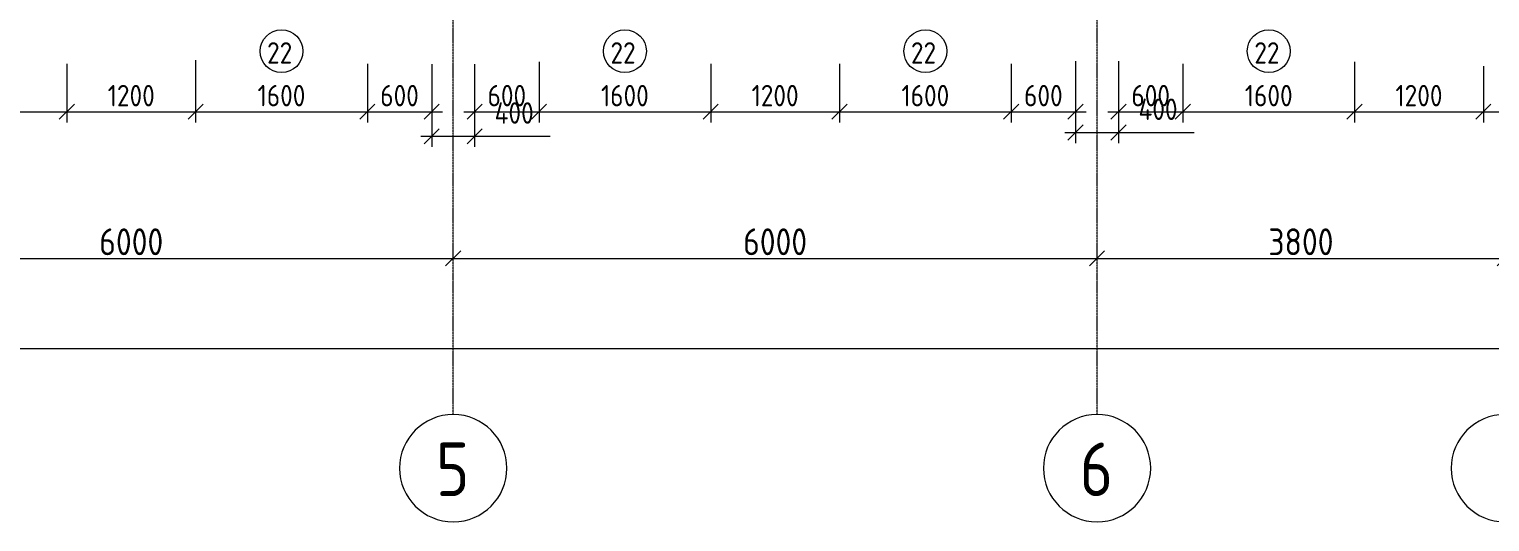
# Model space of a CAD drawing. Header units: millimetres. Extents: x -60946 to 138510, y -262288 to 24501.
# Drawn here: x -1142 to 12469, y -210602 to -206008 of the extents above; entities that cross this region are included whole.
import ezdxf

# ---------------------------------------------------------------- set-up
doc = ezdxf.new("R2010")
doc.units = ezdxf.units.MM
doc.linetypes.add('ADSK_Линия сетки', pattern=[25, 20, -2.5, 0, -2.5])
for name, color, linetype, lineweight in [('Марки окон', 7, 'Continuous', 20), ('Оси', 7, 'Continuous', 9), ('Размеры', 7, 'Continuous', 9)]:
    doc.layers.add(name, color=color, linetype=linetype, lineweight=lineweight)
doc.styles.add('GOST Common', font='', dxfattribs={"width": 0.9, "height": 500})
doc.styles.add('GOST Common_2', font='', dxfattribs={"width": 0.9, "height": 250})
doc.styles.add('GOST Common_3', font='', dxfattribs={"width": 0.9, "height": 200})
doc.styles.get('GOST Common').set_extended_font_data('GOST Common')
doc.styles.get('GOST Common_2').set_extended_font_data('GOST Common')
doc.styles.get('GOST Common_3').set_extended_font_data('GOST Common')
doc.dimstyles.new('ADSK_Основной_2_0', dxfattribs={"dimscale": 304.8, "dimtxt": 201.142999, "dimasz": 0.463911, "dimexe": 0.328084, "dimexo": 0.328084, "dimgap": 0.164042, "dimtad": 1, "dimdec": 3, "dimrnd": 0.001, "dimdsep": 46, "dimtxsty": 'GOST Common_3', "dimblk1": 'OBLIQUE', "dimblk2": 'OBLIQUE', "dimsah": 1, "dimcen": 0.09, "dimdle": 0.328084, "dimazin": 2, "dimtfac": 1, "dimtdec": 4, "dimtix": 1, "dimtmove": 0, "dimatfit": 3, "dimfxl": 1, "dimtvp": 1, "dimtolj": 1, "dimtzin": 0, "dimlwd": 20, "dimlwe": 20, "dimarcsym": 2})
doc.dimstyles.new('ADSK_Основной_2_0_1', dxfattribs={"dimscale": 304.8, "dimtxt": 201.142999, "dimasz": 0.463911, "dimexe": 0.328084, "dimexo": 0.328084, "dimgap": 0.164042, "dimtad": 1, "dimdec": 3, "dimrnd": 0.001, "dimdsep": 46, "dimtxsty": 'GOST Common_3', "dimblk1": 'OBLIQUE', "dimblk2": 'OBLIQUE', "dimsah": 1, "dimcen": 0.09, "dimdle": 0.328084, "dimazin": 2, "dimtfac": 1, "dimtdec": 4, "dimtix": 1, "dimtmove": 1, "dimatfit": 3, "dimfxl": 1, "dimtvp": 1, "dimtolj": 1, "dimtzin": 0, "dimlwd": 20, "dimlwe": 20, "dimarcsym": 2})
doc.dimstyles.new('ADSK_Основной_2_5_мм', dxfattribs={"dimscale": 304.8, "dimtxt": 251.428749, "dimasz": 0.463911, "dimexe": 0.492126, "dimexo": 0.984252, "dimgap": 0.098425, "dimtad": 1, "dimrnd": 0.01, "dimdsep": 46, "dimtxsty": 'GOST Common_2', "dimblk1": 'OBLIQUE', "dimblk2": 'OBLIQUE', "dimsah": 1, "dimcen": 0.09, "dimdle": 0.492126, "dimazin": 2, "dimtfac": 1, "dimtdec": 4, "dimtix": 1, "dimtmove": 0, "dimatfit": 3, "dimfxl": 1, "dimtvp": 1, "dimtolj": 1, "dimtzin": 0, "dimlwd": 20, "dimlwe": 20, "dimarcsym": 2})

# ---------------------------------------------------------------- blocks, each defined once
blk = doc.blocks.new('Ось сетки - Круг_Ø10 мм-8259-Кладочный план 4-го этажа')
at = {"layer": 'Оси', "lineweight": 20}
for start, end in [(360, 180), (180, 360)]:
    blk.add_arc((0, 0), 5, start, end, dxfattribs=at)
blk = doc.blocks.new('_Oblique')
at = {"color": 0, "linetype": 'ByBlock', "lineweight": -2}
blk.add_line((-0.5, -0.5), (0.5, 0.5), dxfattribs=at)
blk = doc.blocks.new('*D5848')
at = {"layer": 'Defpoints', "color": 0, "transparency": 16777216}
for p in [(-3191, -208046), (2809, -208046), (2809, -208146)]:
    blk.add_point(p, dxfattribs=at)
at = {"layer": 'Размеры', "color": 0, "lineweight": 20, "transparency": 16777216}
for p, q in [((-3341, -208146), (2959, -208146)), ((-3191, -208346), (-3191, -208296)), ((2809, -208346), (2809, -208296))]:
    blk.add_line(p, q, dxfattribs=at)
at = {"layer": 'Размеры', "color": 0, "lineweight": 20, "transparency": 16777216, "xscale": 141.4, "yscale": 141.4, "zscale": 141.4, "rotation": 180}
blk.add_blockref('_Oblique', (-3191, -208146), dxfattribs=at)
at = {"layer": 'Размеры', "color": 0, "lineweight": 20, "transparency": 16777216, "xscale": 141.4, "yscale": 141.4, "zscale": 141.4}
blk.add_blockref('_Oblique', (2809, -208146), dxfattribs=at)
at = {"layer": 'Размеры', "color": 0, "lineweight": 9, "transparency": 16777216, "insert": (-191, -207991), "char_height": 250, "width": 756.84, "attachment_point": 5, "style": 'GOST Common_2'}
blk.add_mtext('\\A1;6000', dxfattribs=at)
blk = doc.blocks.new('*D5849')
at = {"layer": 'Defpoints', "color": 0, "transparency": 16777216}
for p in [(2809, -208046), (8809, -208046), (8809, -208146)]:
    blk.add_point(p, dxfattribs=at)
at = {"layer": 'Размеры', "color": 0, "lineweight": 20, "transparency": 16777216}
for p, q in [((2659, -208146), (8959, -208146)), ((2809, -208346), (2809, -208296)), ((8809, -208346), (8809, -208296))]:
    blk.add_line(p, q, dxfattribs=at)
at = {"layer": 'Размеры', "color": 0, "lineweight": 20, "transparency": 16777216, "xscale": 141.4, "yscale": 141.4, "zscale": 141.4, "rotation": 180}
blk.add_blockref('_Oblique', (2809, -208146), dxfattribs=at)
at = {"layer": 'Размеры', "color": 0, "lineweight": 20, "transparency": 16777216, "xscale": 141.4, "yscale": 141.4, "zscale": 141.4}
blk.add_blockref('_Oblique', (8809, -208146), dxfattribs=at)
at = {"layer": 'Размеры', "color": 0, "lineweight": 9, "transparency": 16777216, "insert": (5809, -207991), "char_height": 250, "width": 756.84, "attachment_point": 5, "style": 'GOST Common_2'}
blk.add_mtext('\\A1;6000', dxfattribs=at)
blk = doc.blocks.new('*D5850')
at = {"layer": 'Defpoints', "color": 0, "transparency": 16777216}
for p in [(8809, -208046), (12609, -208046), (12609, -208146)]:
    blk.add_point(p, dxfattribs=at)
at = {"layer": 'Размеры', "color": 0, "lineweight": 20, "transparency": 16777216}
for p, q in [((8659, -208146), (12759, -208146)), ((8809, -208346), (8809, -208296)), ((12609, -208346), (12609, -208296))]:
    blk.add_line(p, q, dxfattribs=at)
at = {"layer": 'Размеры', "color": 0, "lineweight": 20, "transparency": 16777216, "xscale": 141.4, "yscale": 141.4, "zscale": 141.4, "rotation": 180}
blk.add_blockref('_Oblique', (8809, -208146), dxfattribs=at)
at = {"layer": 'Размеры', "color": 0, "lineweight": 20, "transparency": 16777216, "xscale": 141.4, "yscale": 141.4, "zscale": 141.4}
blk.add_blockref('_Oblique', (12609, -208146), dxfattribs=at)
at = {"layer": 'Размеры', "color": 0, "lineweight": 9, "transparency": 16777216, "insert": (10709, -207991), "char_height": 250, "width": 756.84, "attachment_point": 5, "style": 'GOST Common_2'}
blk.add_mtext('\\A1;3800', dxfattribs=at)
blk = doc.blocks.new('*D5851')
at = {"layer": 'Defpoints', "color": 0, "transparency": 16777216}
for p in [(12609, -208046), (14809, -208046), (14809, -208146)]:
    blk.add_point(p, dxfattribs=at)
at = {"layer": 'Размеры', "color": 0, "lineweight": 20, "transparency": 16777216}
for p, q in [((12459, -208146), (14959, -208146)), ((12609, -208346), (12609, -208296)), ((14809, -208346), (14809, -208296))]:
    blk.add_line(p, q, dxfattribs=at)
at = {"layer": 'Размеры', "color": 0, "lineweight": 20, "transparency": 16777216, "xscale": 141.4, "yscale": 141.4, "zscale": 141.4, "rotation": 180}
blk.add_blockref('_Oblique', (12609, -208146), dxfattribs=at)
at = {"layer": 'Размеры', "color": 0, "lineweight": 20, "transparency": 16777216, "xscale": 141.4, "yscale": 141.4, "zscale": 141.4}
blk.add_blockref('_Oblique', (14809, -208146), dxfattribs=at)
at = {"layer": 'Размеры', "color": 0, "lineweight": 9, "transparency": 16777216, "insert": (13709, -207991), "char_height": 250, "width": 756.84, "attachment_point": 5, "style": 'GOST Common_2'}
blk.add_mtext('\\A1;2200', dxfattribs=at)
blk = doc.blocks.new('*D5869')
at = {"layer": 'Defpoints', "color": 0, "transparency": 16777216}
for p in [(-19591, -208886), (61609, -208886), (61609, -208986)]:
    blk.add_point(p, dxfattribs=at)
at = {"layer": 'Размеры', "color": 0, "lineweight": 20, "transparency": 16777216}
for p, q in [((-19741, -208986), (61759, -208986)), ((-19591, -209186), (-19591, -209136)), ((61609, -209186), (61609, -209136))]:
    blk.add_line(p, q, dxfattribs=at)
at = {"layer": 'Размеры', "color": 0, "lineweight": 20, "transparency": 16777216, "xscale": 141.4, "yscale": 141.4, "zscale": 141.4, "rotation": 180}
blk.add_blockref('_Oblique', (-19591, -208986), dxfattribs=at)
at = {"layer": 'Размеры', "color": 0, "lineweight": 20, "transparency": 16777216, "xscale": 141.4, "yscale": 141.4, "zscale": 141.4}
blk.add_blockref('_Oblique', (61609, -208986), dxfattribs=at)
at = {"layer": 'Размеры', "color": 0, "lineweight": 9, "transparency": 16777216, "insert": (21009, -208831), "char_height": 250, "width": 889.8, "attachment_point": 5, "style": 'GOST Common_2'}
blk.add_mtext('\\A1;81200', dxfattribs=at)
blk = doc.blocks.new('*D5756')
at = {"layer": 'Defpoints', "color": 0, "transparency": 16777216}
for p in [(-2391, -206209), (-791, -206233), (-791, -206778)]:
    blk.add_point(p, dxfattribs=at)
at = {"layer": 'Размеры', "color": 0, "lineweight": 20, "transparency": 16777216}
for p, q in [((-2391, -206309), (-2391, -206878)), ((-791, -206333), (-791, -206878)), ((-2491, -206778), (-691, -206778))]:
    blk.add_line(p, q, dxfattribs=at)
at = {"layer": 'Размеры', "color": 0, "lineweight": 20, "transparency": 16777216, "xscale": 141.4, "yscale": 141.4, "zscale": 141.4, "rotation": 180}
blk.add_blockref('_Oblique', (-2391, -206778), dxfattribs=at)
at = {"layer": 'Размеры', "color": 0, "lineweight": 20, "transparency": 16777216, "xscale": 141.4, "yscale": 141.4, "zscale": 141.4}
blk.add_blockref('_Oblique', (-791, -206778), dxfattribs=at)
at = {"layer": 'Размеры', "color": 0, "lineweight": 9, "transparency": 16777216, "insert": (-1591, -206628), "char_height": 200, "width": 560.47, "attachment_point": 5, "style": 'GOST Common_3'}
blk.add_mtext('\\A1;1600', dxfattribs=at)
blk = doc.blocks.new('*D5757')
at = {"layer": 'Defpoints', "color": 0, "transparency": 16777216}
for p in [(409, -206196), (-791, -206233), (409, -206778)]:
    blk.add_point(p, dxfattribs=at)
at = {"layer": 'Размеры', "color": 0, "lineweight": 20, "transparency": 16777216}
for p, q in [((-791, -206333), (-791, -206878)), ((409, -206296), (409, -206878)), ((-891, -206778), (509, -206778))]:
    blk.add_line(p, q, dxfattribs=at)
at = {"layer": 'Размеры', "color": 0, "lineweight": 20, "transparency": 16777216, "xscale": 141.4, "yscale": 141.4, "zscale": 141.4, "rotation": 180}
blk.add_blockref('_Oblique', (-791, -206778), dxfattribs=at)
at = {"layer": 'Размеры', "color": 0, "lineweight": 20, "transparency": 16777216, "xscale": 141.4, "yscale": 141.4, "zscale": 141.4}
blk.add_blockref('_Oblique', (409, -206778), dxfattribs=at)
at = {"layer": 'Размеры', "color": 0, "lineweight": 9, "transparency": 16777216, "insert": (-191, -206628), "char_height": 200, "width": 560.47, "attachment_point": 5, "style": 'GOST Common_3'}
blk.add_mtext('\\A1;1200', dxfattribs=at)
blk = doc.blocks.new('*D5758')
at = {"layer": 'Defpoints', "color": 0, "transparency": 16777216}
for p in [(409, -206196), (2009, -206233), (2009, -206778)]:
    blk.add_point(p, dxfattribs=at)
at = {"layer": 'Размеры', "color": 0, "lineweight": 20, "transparency": 16777216}
for p, q in [((409, -206296), (409, -206878)), ((2009, -206333), (2009, -206878)), ((309, -206778), (2109, -206778))]:
    blk.add_line(p, q, dxfattribs=at)
at = {"layer": 'Размеры', "color": 0, "lineweight": 20, "transparency": 16777216, "xscale": 141.4, "yscale": 141.4, "zscale": 141.4, "rotation": 180}
blk.add_blockref('_Oblique', (409, -206778), dxfattribs=at)
at = {"layer": 'Размеры', "color": 0, "lineweight": 20, "transparency": 16777216, "xscale": 141.4, "yscale": 141.4, "zscale": 141.4}
blk.add_blockref('_Oblique', (2009, -206778), dxfattribs=at)
at = {"layer": 'Размеры', "color": 0, "lineweight": 9, "transparency": 16777216, "insert": (1209, -206628), "char_height": 200, "width": 560.47, "attachment_point": 5, "style": 'GOST Common_3'}
blk.add_mtext('\\A1;1600', dxfattribs=at)
blk = doc.blocks.new('*D5759')
at = {"layer": 'Defpoints', "color": 0, "transparency": 16777216}
for p in [(2009, -206233), (2609, -206234), (2609, -206778)]:
    blk.add_point(p, dxfattribs=at)
at = {"layer": 'Размеры', "color": 0, "lineweight": 20, "transparency": 16777216}
for p, q in [((2009, -206333), (2009, -206878)), ((2609, -206334), (2609, -206878)), ((1909, -206778), (2709, -206778))]:
    blk.add_line(p, q, dxfattribs=at)
at = {"layer": 'Размеры', "color": 0, "lineweight": 20, "transparency": 16777216, "xscale": 141.4, "yscale": 141.4, "zscale": 141.4, "rotation": 180}
blk.add_blockref('_Oblique', (2009, -206778), dxfattribs=at)
at = {"layer": 'Размеры', "color": 0, "lineweight": 20, "transparency": 16777216, "xscale": 141.4, "yscale": 141.4, "zscale": 141.4}
blk.add_blockref('_Oblique', (2609, -206778), dxfattribs=at)
at = {"layer": 'Размеры', "color": 0, "lineweight": 9, "transparency": 16777216, "insert": (2309, -206628), "char_height": 200, "width": 454.11, "attachment_point": 5, "style": 'GOST Common_3'}
blk.add_mtext('\\A1;600', dxfattribs=at)
blk = doc.blocks.new('*D5760')
at = {"layer": 'Defpoints', "color": 0, "transparency": 16777216}
for p in [(2609, -206234), (3009, -206234), (3009, -207007)]:
    blk.add_point(p, dxfattribs=at)
at = {"layer": 'Размеры', "color": 0, "lineweight": 20, "transparency": 16777216}
for p, q in [((2609, -206334), (2609, -207107)), ((3009, -206334), (3009, -207107)), ((2509, -207007), (3009, -207007)), ((3009, -207007), (3714, -207007))]:
    blk.add_line(p, q, dxfattribs=at)
at = {"layer": 'Размеры', "color": 0, "lineweight": 20, "transparency": 16777216, "xscale": 141.4, "yscale": 141.4, "zscale": 141.4, "rotation": 180}
blk.add_blockref('_Oblique', (2609, -207007), dxfattribs=at)
at = {"layer": 'Размеры', "color": 0, "lineweight": 20, "transparency": 16777216, "xscale": 141.4, "yscale": 141.4, "zscale": 141.4}
blk.add_blockref('_Oblique', (3009, -207007), dxfattribs=at)
at = {"layer": 'Размеры', "color": 0, "lineweight": 9, "transparency": 16777216, "insert": (3195, -206690), "char_height": 200, "width": 474.56, "attachment_point": 1, "line_spacing_factor": 1.022761, "style": 'GOST Common_3'}
blk.add_mtext('\\A1;400', dxfattribs=at)
blk = doc.blocks.new('*D5761')
at = {"layer": 'Defpoints', "color": 0, "transparency": 16777216}
for p in [(3009, -206234), (3609, -206213), (3609, -206778)]:
    blk.add_point(p, dxfattribs=at)
at = {"layer": 'Размеры', "color": 0, "lineweight": 20, "transparency": 16777216}
for p, q in [((3009, -206334), (3009, -206878)), ((3609, -206313), (3609, -206878)), ((2909, -206778), (3709, -206778))]:
    blk.add_line(p, q, dxfattribs=at)
at = {"layer": 'Размеры', "color": 0, "lineweight": 20, "transparency": 16777216, "xscale": 141.4, "yscale": 141.4, "zscale": 141.4, "rotation": 180}
blk.add_blockref('_Oblique', (3009, -206778), dxfattribs=at)
at = {"layer": 'Размеры', "color": 0, "lineweight": 20, "transparency": 16777216, "xscale": 141.4, "yscale": 141.4, "zscale": 141.4}
blk.add_blockref('_Oblique', (3609, -206778), dxfattribs=at)
at = {"layer": 'Размеры', "color": 0, "lineweight": 9, "transparency": 16777216, "insert": (3309, -206628), "char_height": 200, "width": 454.11, "attachment_point": 5, "style": 'GOST Common_3'}
blk.add_mtext('\\A1;600', dxfattribs=at)
blk = doc.blocks.new('*D5762')
at = {"layer": 'Defpoints', "color": 0, "transparency": 16777216}
for p in [(3609, -206213), (5209, -206233), (5209, -206778)]:
    blk.add_point(p, dxfattribs=at)
at = {"layer": 'Размеры', "color": 0, "lineweight": 20, "transparency": 16777216}
for p, q in [((3609, -206313), (3609, -206878)), ((5209, -206333), (5209, -206878)), ((3509, -206778), (5309, -206778))]:
    blk.add_line(p, q, dxfattribs=at)
at = {"layer": 'Размеры', "color": 0, "lineweight": 20, "transparency": 16777216, "xscale": 141.4, "yscale": 141.4, "zscale": 141.4, "rotation": 180}
blk.add_blockref('_Oblique', (3609, -206778), dxfattribs=at)
at = {"layer": 'Размеры', "color": 0, "lineweight": 20, "transparency": 16777216, "xscale": 141.4, "yscale": 141.4, "zscale": 141.4}
blk.add_blockref('_Oblique', (5209, -206778), dxfattribs=at)
at = {"layer": 'Размеры', "color": 0, "lineweight": 9, "transparency": 16777216, "insert": (4409, -206628), "char_height": 200, "width": 560.47, "attachment_point": 5, "style": 'GOST Common_3'}
blk.add_mtext('\\A1;1600', dxfattribs=at)
blk = doc.blocks.new('*D5763')
at = {"layer": 'Defpoints', "color": 0, "transparency": 16777216}
for p in [(5209, -206233), (6409, -206233), (6409, -206778)]:
    blk.add_point(p, dxfattribs=at)
at = {"layer": 'Размеры', "color": 0, "lineweight": 20, "transparency": 16777216}
for p, q in [((5209, -206333), (5209, -206878)), ((6409, -206333), (6409, -206878)), ((5109, -206778), (6509, -206778))]:
    blk.add_line(p, q, dxfattribs=at)
at = {"layer": 'Размеры', "color": 0, "lineweight": 20, "transparency": 16777216, "xscale": 141.4, "yscale": 141.4, "zscale": 141.4, "rotation": 180}
blk.add_blockref('_Oblique', (5209, -206778), dxfattribs=at)
at = {"layer": 'Размеры', "color": 0, "lineweight": 20, "transparency": 16777216, "xscale": 141.4, "yscale": 141.4, "zscale": 141.4}
blk.add_blockref('_Oblique', (6409, -206778), dxfattribs=at)
at = {"layer": 'Размеры', "color": 0, "lineweight": 9, "transparency": 16777216, "insert": (5809, -206628), "char_height": 200, "width": 560.47, "attachment_point": 5, "style": 'GOST Common_3'}
blk.add_mtext('\\A1;1200', dxfattribs=at)
blk = doc.blocks.new('*D5764')
at = {"layer": 'Defpoints', "color": 0, "transparency": 16777216}
for p in [(6409, -206233), (8009, -206233), (8009, -206778)]:
    blk.add_point(p, dxfattribs=at)
at = {"layer": 'Размеры', "color": 0, "lineweight": 20, "transparency": 16777216}
for p, q in [((6409, -206333), (6409, -206878)), ((8009, -206333), (8009, -206878)), ((6309, -206778), (8109, -206778))]:
    blk.add_line(p, q, dxfattribs=at)
at = {"layer": 'Размеры', "color": 0, "lineweight": 20, "transparency": 16777216, "xscale": 141.4, "yscale": 141.4, "zscale": 141.4, "rotation": 180}
blk.add_blockref('_Oblique', (6409, -206778), dxfattribs=at)
at = {"layer": 'Размеры', "color": 0, "lineweight": 20, "transparency": 16777216, "xscale": 141.4, "yscale": 141.4, "zscale": 141.4}
blk.add_blockref('_Oblique', (8009, -206778), dxfattribs=at)
at = {"layer": 'Размеры', "color": 0, "lineweight": 9, "transparency": 16777216, "insert": (7209, -206628), "char_height": 200, "width": 560.47, "attachment_point": 5, "style": 'GOST Common_3'}
blk.add_mtext('\\A1;1600', dxfattribs=at)
blk = doc.blocks.new('*D5765')
at = {"layer": 'Defpoints', "color": 0, "transparency": 16777216}
for p in [(8009, -206233), (8609, -206207), (8609, -206778)]:
    blk.add_point(p, dxfattribs=at)
at = {"layer": 'Размеры', "color": 0, "lineweight": 20, "transparency": 16777216}
for p, q in [((8009, -206333), (8009, -206878)), ((8609, -206307), (8609, -206878)), ((7909, -206778), (8709, -206778))]:
    blk.add_line(p, q, dxfattribs=at)
at = {"layer": 'Размеры', "color": 0, "lineweight": 20, "transparency": 16777216, "xscale": 141.4, "yscale": 141.4, "zscale": 141.4, "rotation": 180}
blk.add_blockref('_Oblique', (8009, -206778), dxfattribs=at)
at = {"layer": 'Размеры', "color": 0, "lineweight": 20, "transparency": 16777216, "xscale": 141.4, "yscale": 141.4, "zscale": 141.4}
blk.add_blockref('_Oblique', (8609, -206778), dxfattribs=at)
at = {"layer": 'Размеры', "color": 0, "lineweight": 9, "transparency": 16777216, "insert": (8309, -206628), "char_height": 200, "width": 454.11, "attachment_point": 5, "style": 'GOST Common_3'}
blk.add_mtext('\\A1;600', dxfattribs=at)
blk = doc.blocks.new('*D5766')
at = {"layer": 'Defpoints', "color": 0, "transparency": 16777216}
for p in [(8609, -206207), (9009, -206207), (9009, -206972)]:
    blk.add_point(p, dxfattribs=at)
at = {"layer": 'Размеры', "color": 0, "lineweight": 20, "transparency": 16777216}
for p, q in [((8609, -206307), (8609, -207072)), ((9009, -206307), (9009, -207072)), ((8509, -206972), (9009, -206972)), ((9009, -206972), (9714, -206972))]:
    blk.add_line(p, q, dxfattribs=at)
at = {"layer": 'Размеры', "color": 0, "lineweight": 20, "transparency": 16777216, "xscale": 141.4, "yscale": 141.4, "zscale": 141.4, "rotation": 180}
blk.add_blockref('_Oblique', (8609, -206972), dxfattribs=at)
at = {"layer": 'Размеры', "color": 0, "lineweight": 20, "transparency": 16777216, "xscale": 141.4, "yscale": 141.4, "zscale": 141.4}
blk.add_blockref('_Oblique', (9009, -206972), dxfattribs=at)
at = {"layer": 'Размеры', "color": 0, "lineweight": 9, "transparency": 16777216, "insert": (9195, -206655), "char_height": 200, "width": 474.56, "attachment_point": 1, "line_spacing_factor": 1.022761, "style": 'GOST Common_3'}
blk.add_mtext('\\A1;400', dxfattribs=at)
blk = doc.blocks.new('*D5767')
at = {"layer": 'Defpoints', "color": 0, "transparency": 16777216}
for p in [(9009, -206207), (9609, -206233), (9609, -206778)]:
    blk.add_point(p, dxfattribs=at)
at = {"layer": 'Размеры', "color": 0, "lineweight": 20, "transparency": 16777216}
for p, q in [((9009, -206307), (9009, -206878)), ((9609, -206333), (9609, -206878)), ((8909, -206778), (9709, -206778))]:
    blk.add_line(p, q, dxfattribs=at)
at = {"layer": 'Размеры', "color": 0, "lineweight": 20, "transparency": 16777216, "xscale": 141.4, "yscale": 141.4, "zscale": 141.4, "rotation": 180}
blk.add_blockref('_Oblique', (9009, -206778), dxfattribs=at)
at = {"layer": 'Размеры', "color": 0, "lineweight": 20, "transparency": 16777216, "xscale": 141.4, "yscale": 141.4, "zscale": 141.4}
blk.add_blockref('_Oblique', (9609, -206778), dxfattribs=at)
at = {"layer": 'Размеры', "color": 0, "lineweight": 9, "transparency": 16777216, "insert": (9309, -206628), "char_height": 200, "width": 454.11, "attachment_point": 5, "style": 'GOST Common_3'}
blk.add_mtext('\\A1;600', dxfattribs=at)
blk = doc.blocks.new('*D5768')
at = {"layer": 'Defpoints', "color": 0, "transparency": 16777216}
for p in [(9609, -206233), (11209, -206213), (11209, -206778)]:
    blk.add_point(p, dxfattribs=at)
at = {"layer": 'Размеры', "color": 0, "lineweight": 20, "transparency": 16777216}
for p, q in [((9609, -206333), (9609, -206878)), ((11209, -206313), (11209, -206878)), ((9509, -206778), (11309, -206778))]:
    blk.add_line(p, q, dxfattribs=at)
at = {"layer": 'Размеры', "color": 0, "lineweight": 20, "transparency": 16777216, "xscale": 141.4, "yscale": 141.4, "zscale": 141.4, "rotation": 180}
blk.add_blockref('_Oblique', (9609, -206778), dxfattribs=at)
at = {"layer": 'Размеры', "color": 0, "lineweight": 20, "transparency": 16777216, "xscale": 141.4, "yscale": 141.4, "zscale": 141.4}
blk.add_blockref('_Oblique', (11209, -206778), dxfattribs=at)
at = {"layer": 'Размеры', "color": 0, "lineweight": 9, "transparency": 16777216, "insert": (10409, -206628), "char_height": 200, "width": 560.47, "attachment_point": 5, "style": 'GOST Common_3'}
blk.add_mtext('\\A1;1600', dxfattribs=at)
blk = doc.blocks.new('*D5769')
at = {"layer": 'Defpoints', "color": 0, "transparency": 16777216}
for p in [(11209, -206213), (12409, -206252), (12409, -206778)]:
    blk.add_point(p, dxfattribs=at)
at = {"layer": 'Размеры', "color": 0, "lineweight": 20, "transparency": 16777216}
for p, q in [((11209, -206313), (11209, -206878)), ((12409, -206352), (12409, -206878)), ((11109, -206778), (12509, -206778))]:
    blk.add_line(p, q, dxfattribs=at)
at = {"layer": 'Размеры', "color": 0, "lineweight": 20, "transparency": 16777216, "xscale": 141.4, "yscale": 141.4, "zscale": 141.4, "rotation": 180}
blk.add_blockref('_Oblique', (11209, -206778), dxfattribs=at)
at = {"layer": 'Размеры', "color": 0, "lineweight": 20, "transparency": 16777216, "xscale": 141.4, "yscale": 141.4, "zscale": 141.4}
blk.add_blockref('_Oblique', (12409, -206778), dxfattribs=at)
at = {"layer": 'Размеры', "color": 0, "lineweight": 9, "transparency": 16777216, "insert": (11809, -206628), "char_height": 200, "width": 560.47, "attachment_point": 5, "style": 'GOST Common_3'}
blk.add_mtext('\\A1;1200', dxfattribs=at)
blk = doc.blocks.new('*D5770')
at = {"layer": 'Defpoints', "color": 0, "transparency": 16777216}
for p in [(12409, -206252), (14009, -206213), (14009, -206778)]:
    blk.add_point(p, dxfattribs=at)
at = {"layer": 'Размеры', "color": 0, "lineweight": 20, "transparency": 16777216}
for p, q in [((14009, -206313), (14009, -206878)), ((12409, -206352), (12409, -206878)), ((12309, -206778), (14109, -206778))]:
    blk.add_line(p, q, dxfattribs=at)
at = {"layer": 'Размеры', "color": 0, "lineweight": 20, "transparency": 16777216, "xscale": 141.4, "yscale": 141.4, "zscale": 141.4, "rotation": 180}
blk.add_blockref('_Oblique', (12409, -206778), dxfattribs=at)
at = {"layer": 'Размеры', "color": 0, "lineweight": 20, "transparency": 16777216, "xscale": 141.4, "yscale": 141.4, "zscale": 141.4}
blk.add_blockref('_Oblique', (14009, -206778), dxfattribs=at)
at = {"layer": 'Размеры', "color": 0, "lineweight": 9, "transparency": 16777216, "insert": (13209, -206628), "char_height": 200, "width": 560.47, "attachment_point": 5, "style": 'GOST Common_3'}
blk.add_mtext('\\A1;1600', dxfattribs=at)
blk = doc.blocks.new('М_окна1 - Маркировка типоразмера-1510237-Кладочный план 4-го этажа')
at = {"layer": 'Марки окон'}
blk.add_circle((0, 0), 2, dxfattribs=at)

msp = doc.modelspace()

# ---------------------------------------------------------------- linework, layer by layer
at = {"layer": 'Оси', "linetype": 'ADSK_Линия сетки', "lineweight": 5}
for p, q in [((2809.3615, -209602.3427), (2809.3615, -188601.0153)), ((8809.3615, -209602.3427), (8809.3615, -188601.0153))]:
    msp.add_line(p, q, dxfattribs=at)

# ---------------------------------------------------------------- block references
at = {"layer": 'Марки окон', "lineweight": 9, "xscale": 99.99999999999993, "yscale": 99.99999999999993, "zscale": 99.99999999999993}
for p in [(1209.3615, -206213.4914), (4409.3615, -206213.4914), (7209.3615, -206213.4914), (10409.3615, -206213.4914)]:
    msp.add_blockref('М_окна1 - Маркировка типоразмера-1510237-Кладочный план 4-го этажа', p, dxfattribs=at)
at = {"layer": 'Оси', "lineweight": 20, "xscale": 99.99999999999993, "yscale": 99.99999999999993, "zscale": 99.99999999999993}
for p in [(2809.3615, -210102.3427), (8809.3615, -210102.3427), (12609.3615, -210102.3427)]:
    msp.add_blockref('Ось сетки - Круг_Ø10 мм-8259-Кладочный план 4-го этажа', p, dxfattribs=at)

# ---------------------------------------------------------------- texts
at = {"layer": 'Марки окон', "lineweight": 5, "char_height": 200, "width": 317.46825, "attachment_point": 1, "style": 'GOST Common_3'}
for insert in [(1074.8041, -206129.7061), (4274.8041, -206129.7061), (7074.8041, -206129.7061), (10274.8041, -206129.7061)]:
    msp.add_mtext('22', dxfattribs=dict(at, insert=insert))
at = {"layer": 'Оси', "char_height": 500, "width": 389.620125, "attachment_point": 1, "style": 'GOST Common'}
for s, insert in [('\\fGOST Common|b0|i0|c204|p34|;\\W.9;5', (2647.8808, -209862.476)), ('\\fGOST Common|b0|i0|c204|p34|;\\W.9;6', (8647.8808, -209862.476))]:
    msp.add_mtext(s, dxfattribs=dict(at, insert=insert))

# ---------------------------------------------------------------- dimensions: what is measured, and where the dimension line sits
at = {"layer": 'Размеры', "lineweight": 9}
for base, p1, p2, dimstyle, override, picture, middle in [((409.3615, -206778.4042), (-790.6385, -206233.0913), (409.3615, -206195.7888), 'ADSK_Основной_2_0_1', {"dimpost": '<>', "dimfxl": 1200.579641}, '*D5757', (-190.6385, -206628.4042)), ((2009.3615, -206778.4042), (409.3615, -206195.7888), (2009.3615, -206233.0913), 'ADSK_Основной_2_0_1', {"dimpost": '<>', "dimfxl": 1600.434777}, '*D5758', (1209.3615, -206628.4042)), ((-790.6385, -206778.4042), (-2390.6385, -206208.6545), (-790.6385, -206233.0913), 'ADSK_Основной_2_0_1', {"dimpost": '<>', "dimfxl": 1600.1866}, '*D5756', (-1590.6385, -206628.4042)), ((2609.3615, -206778.4042), (2009.3615, -206233.0913), (2609.3615, -206233.5865), 'ADSK_Основной_2_0_1', {"dimpost": '<>', "dimfxl": 600.000204}, '*D5759', (2309.3615, -206628.4042)), ((3609.3615, -206778.4042), (3009.3615, -206233.5865), (3609.3615, -206213.2828), 'ADSK_Основной_2_0_1', {"dimpost": '<>', "dimfxl": 600.343433}, '*D5761', (3309.3615, -206628.4042)), ((5209.3615, -206778.4042), (3609.3615, -206213.2828), (5209.3615, -206233.0913), 'ADSK_Основной_2_0_1', {"dimpost": '<>', "dimfxl": 1600.122612}, '*D5762', (4409.3615, -206628.4042)), ((6409.3615, -206778.4042), (5209.3615, -206233.0913), (6409.3615, -206233.0913), 'ADSK_Основной_2_0_1', {"dimpost": '<>', "dimfxl": 1200}, '*D5763', (5809.3615, -206628.4042)), ((8009.3615, -206778.4042), (6409.3615, -206233.0913), (8009.3615, -206233.0913), 'ADSK_Основной_2_0_1', {"dimpost": '<>', "dimfxl": 1600}, '*D5764', (7209.3615, -206628.4042)), ((8609.3615, -206778.4042), (8009.3615, -206233.0913), (8609.3615, -206207.4897), 'ADSK_Основной_2_0_1', {"dimpost": '<>', "dimfxl": 600.545952}, '*D5765', (8309.3615, -206628.4042)), ((9609.3615, -206778.4042), (9009.3615, -206207.4897), (9609.3615, -206233.0913), 'ADSK_Основной_2_0_1', {"dimpost": '<>', "dimfxl": 600.545952}, '*D5767', (9309.3615, -206628.4042)), ((11209.3615, -206778.4042), (9609.3615, -206233.0913), (11209.3615, -206213.2828), 'ADSK_Основной_2_0_1', {"dimpost": '<>', "dimfxl": 1600.122612}, '*D5768', (10409.3615, -206628.4042)), ((12409.3615, -206778.4042), (11209.3615, -206213.2828), (12409.3615, -206251.7405), 'ADSK_Основной_2_0_1', {"dimpost": '<>', "dimfxl": 1200.61609}, '*D5769', (11809.3615, -206628.4042)), ((14009.3615, -206778.4042), (12409.3615, -206251.7405), (14009.3615, -206213.2828), 'ADSK_Основной_2_0_1', {"dimpost": '<>', "dimfxl": 1600.462119}, '*D5770', (13209.3615, -206628.4042)), ((2809.3615, -208145.7149), (-3190.6385, -208045.73), (2809.3615, -208045.73), 'ADSK_Основной_2_5_мм', {"dimpost": '<>', "dimfxl": 6000}, '*D5848', (-190.6385, -207990.7149)), ((8809.3615, -208145.7149), (2809.3615, -208045.73), (8809.3615, -208045.73), 'ADSK_Основной_2_5_мм', {"dimpost": '<>', "dimfxl": 6000}, '*D5849', (5809.3615, -207990.7149)), ((12609.3615, -208145.7149), (8809.3615, -208045.73), (12609.3615, -208045.73), 'ADSK_Основной_2_5_мм', {"dimpost": '<>', "dimfxl": 3800}, '*D5850', (10709.3615, -207990.7149)), ((14809.3615, -208145.7149), (12609.3615, -208045.73), (14809.3615, -208045.73), 'ADSK_Основной_2_5_мм', {"dimpost": '<>', "dimfxl": 2200}, '*D5851', (13709.3615, -207990.7149)), ((61609.3615, -208985.7149), (-19590.6385, -208885.73), (61609.3615, -208885.73), 'ADSK_Основной_2_5_мм', {"dimpost": '<>', "dimfxl": 81200}, '*D5869', (21009.3615, -208830.7149))]:
    dim = msp.add_linear_dim(base=base, p1=p1, p2=p2, dimstyle=dimstyle, override=override, dxfattribs=at)
    dim.commit()
    dim.dimension.update_dxf_attribs({"geometry": picture, "text_midpoint": middle})
for base, p1, p2, picture, middle in [((3009.3615, -207007.1289), (2609.3615, -206233.5865), (3009.3615, -206233.5865), '*D5760', (3432.1901, -207007.1289)), ((9009.3615, -206971.7719), (8609.3615, -206207.4897), (9009.3615, -206207.4897), '*D5766', (9432.1901, -206971.7719))]:
    dim = msp.add_linear_dim(base=base, p1=p1, p2=p2, dimstyle='ADSK_Основной_2_0', override={"dimpost": '<>', "dimfxl": 400}, dxfattribs=at)
    dim.commit()
    dim.dimension.update_dxf_attribs({"geometry": picture, "text_midpoint": middle, "dimtype": 160})

doc.saveas('drawing.dxf')
